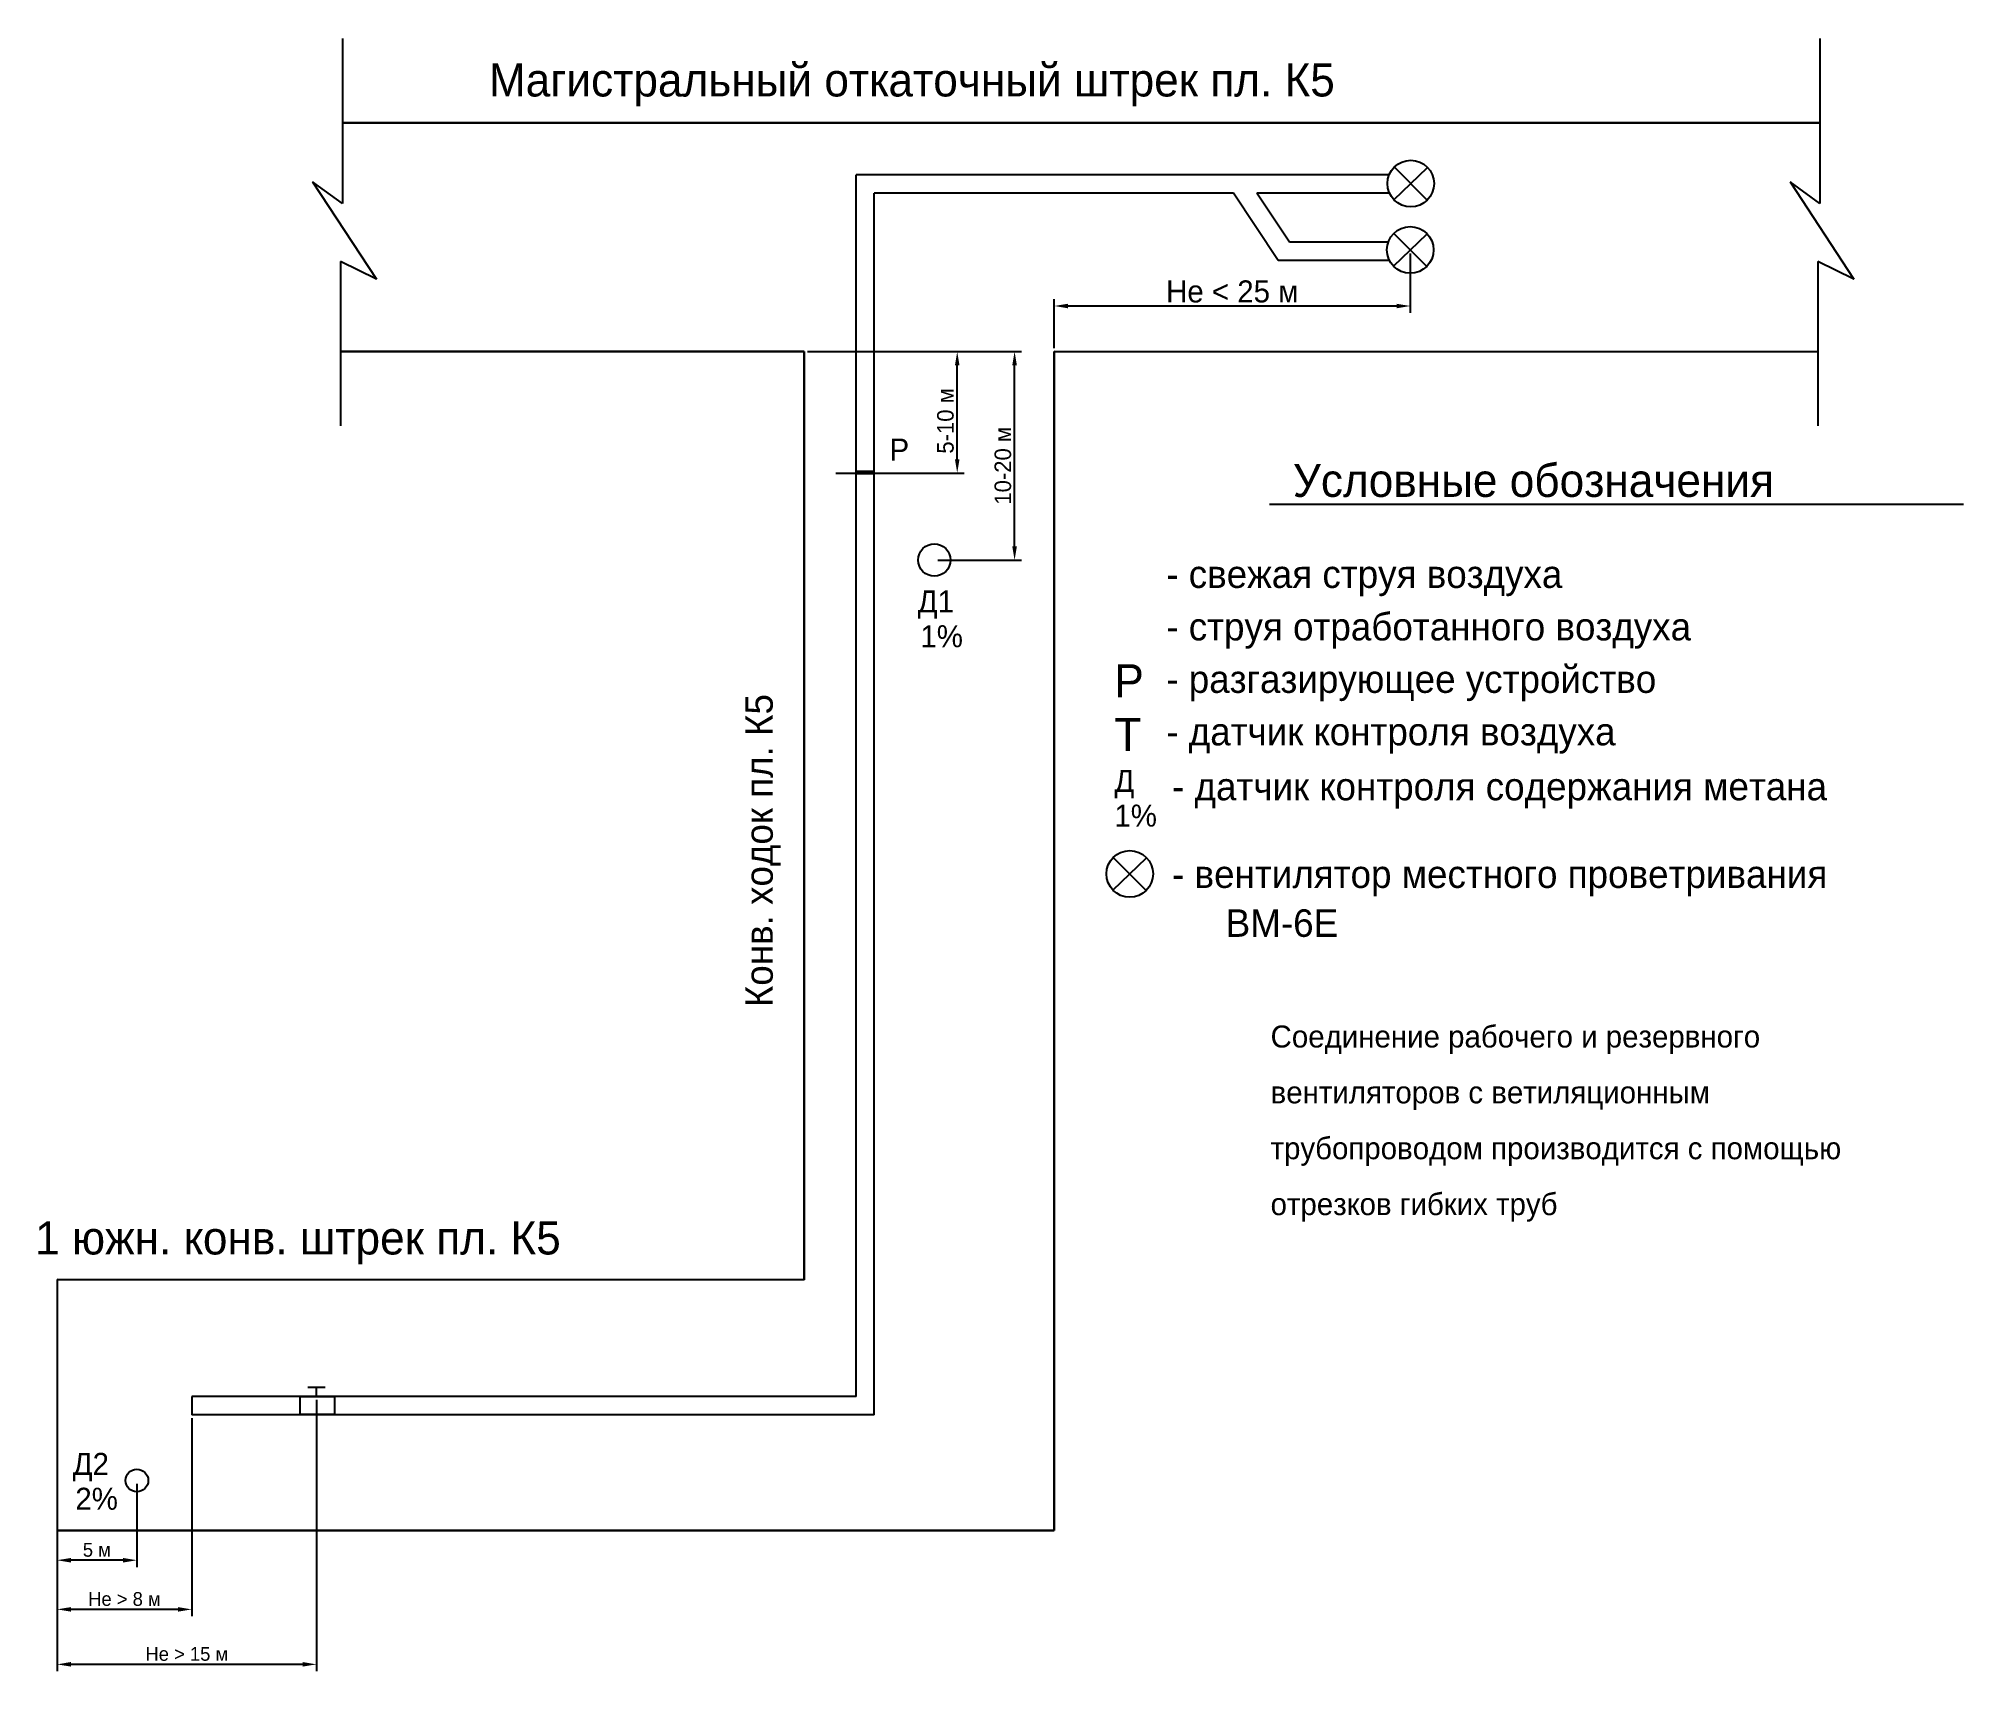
# Model space of a CAD drawing. Header units: millimetres. Extents: x 536 to 885, y -215 to 86.
import ezdxf

# ---------------------------------------------------------------- set-up
doc = ezdxf.new("R2010")
doc.units = ezdxf.units.MM
doc.dimstyles.new('ISO-25', dxfattribs={"dimtxt": 2.5, "dimasz": 2.5, "dimexe": 1.25, "dimexo": 0.625, "dimtad": 1, "dimtxsty": 'Standard', "dimcen": 2.5, "dimadec": 0, "dimazin": 0, "dimtfac": 1, "dimtmove": 0, "dimatfit": 3, "dimfxl": 0, "dimarcsym": 0})

# ---------------------------------------------------------------- blocks, each defined once
blk = doc.blocks.new('*D1')
at = {"color": 0, "lineweight": -2}
for p, q in [((675.33, 29.43), (703.78, 29.43)), ((702.53, 9.85), (702.53, 26.93)), ((680.5, 7.35), (703.78, 7.35))]:
    blk.add_line(p, q, dxfattribs=at)
at = {"color": 0}
for points in [[(702.11, 26.93), (702.94, 26.93), (702.53, 29.43)], [(702.11, 9.85), (702.94, 9.85), (702.53, 7.35)]]:
    blk.add_solid(points, dxfattribs=at)
at = {"layer": 'Defpoints', "color": 0}
for p in [(674.7, 29.43), (702.53, 29.43), (679.87, 7.35)]:
    blk.add_point(p, dxfattribs=at)
at = {"color": 0, "insert": (700.4, 16.83), "char_height": 3, "attachment_point": 5, "rotation": 90}
blk.add_mtext('5-10 м', dxfattribs=at)
blk = doc.blocks.new('*D2')
at = {"color": 0, "lineweight": -2}
for p, q in [((675.33, 29.43), (714.2, 29.43)), ((712.95, -5.95), (712.95, 26.93)), ((698.99, -8.45), (714.2, -8.45))]:
    blk.add_line(p, q, dxfattribs=at)
at = {"color": 0}
for points in [[(712.53, 26.93), (713.37, 26.93), (712.95, 29.43)], [(712.53, -5.95), (713.37, -5.95), (712.95, -8.45)]]:
    blk.add_solid(points, dxfattribs=at)
at = {"layer": 'Defpoints', "color": 0}
for p in [(674.7, 29.43), (712.95, 29.43), (698.36, -8.45)]:
    blk.add_point(p, dxfattribs=at)
at = {"color": 0, "insert": (710.83, 8.68), "char_height": 3, "attachment_point": 5, "rotation": 90}
blk.add_mtext('10-20 м', dxfattribs=at)
blk = doc.blocks.new('*D3')
at = {"color": 0, "lineweight": -2}
for p, q in [((784.83, 47.27), (784.83, 36.46)), ((720.16, 30.05), (720.16, 38.96)), ((782.33, 37.71), (722.66, 37.71))]:
    blk.add_line(p, q, dxfattribs=at)
at = {"color": 0}
for points in [[(722.66, 38.12), (722.66, 37.29), (720.16, 37.71)], [(782.33, 38.12), (782.33, 37.29), (784.83, 37.71)]]:
    blk.add_solid(points, dxfattribs=at)
at = {"layer": 'Defpoints', "color": 0}
for p in [(784.83, 47.9), (720.16, 37.71), (720.16, 29.42)]:
    blk.add_point(p, dxfattribs=at)
at = {"color": 0, "insert": (752.49, 40.33), "char_height": 4, "attachment_point": 5}
blk.add_mtext('Не < 25 м', dxfattribs=at)
blk = doc.blocks.new('*D4')
at = {"color": 0, "lineweight": -2}
for p, q in [((586.13, -161.05), (586.13, -210.34)), ((539.02, -186.56), (539.02, -210.34)), ((583.63, -209.09), (541.52, -209.09))]:
    blk.add_line(p, q, dxfattribs=at)
at = {"color": 0}
for points in [[(541.52, -208.67), (541.52, -209.5), (539.02, -209.09)], [(583.63, -208.67), (583.63, -209.5), (586.13, -209.09)]]:
    blk.add_solid(points, dxfattribs=at)
at = {"layer": 'Defpoints', "color": 0}
for p in [(586.13, -160.43), (539.02, -185.94), (539.02, -209.09)]:
    blk.add_point(p, dxfattribs=at)
at = {"color": 0, "insert": (562.57, -207.21), "char_height": 2.5, "attachment_point": 5}
blk.add_mtext('Не > 15 м', dxfattribs=at)
blk = doc.blocks.new('*D5')
at = {"color": 0, "lineweight": -2}
for p, q in [((539.02, -139.82), (539.02, -200.35)), ((563.47, -164.37), (563.47, -200.35)), ((560.97, -199.1), (541.52, -199.1))]:
    blk.add_line(p, q, dxfattribs=at)
at = {"color": 0}
for points in [[(541.52, -198.69), (541.52, -199.52), (539.02, -199.1)], [(560.97, -198.69), (560.97, -199.52), (563.47, -199.1)]]:
    blk.add_solid(points, dxfattribs=at)
at = {"layer": 'Defpoints', "color": 0}
for p in [(539.02, -139.19), (563.47, -163.75), (539.02, -199.1)]:
    blk.add_point(p, dxfattribs=at)
at = {"color": 0, "insert": (551.24, -197.23), "char_height": 2.5, "attachment_point": 5}
blk.add_mtext('Не > 8 м', dxfattribs=at)
blk = doc.blocks.new('*D6')
at = {"color": 0, "lineweight": -2}
for p, q in [((553.5, -176.31), (553.5, -191.42)), ((539.02, -185.68), (539.02, -191.42)), ((551, -190.17), (541.52, -190.17))]:
    blk.add_line(p, q, dxfattribs=at)
at = {"color": 0}
for points in [[(541.52, -189.76), (541.52, -190.59), (539.02, -190.17)], [(551, -189.76), (551, -190.59), (553.5, -190.17)]]:
    blk.add_solid(points, dxfattribs=at)
at = {"layer": 'Defpoints', "color": 0}
for p in [(553.5, -175.69), (539.02, -185.06), (539.02, -190.17)]:
    blk.add_point(p, dxfattribs=at)
at = {"color": 0, "insert": (546.23, -188.3), "char_height": 2.5, "attachment_point": 5}
blk.add_mtext('5 м', dxfattribs=at)

msp = doc.modelspace()

# ---------------------------------------------------------------- hatches: boundary and pattern name
msp.add_hatch(color=256).paths.add_polyline_path([(684.184, 7.729), (684.184, 7.285), (687.468, 7.285), (687.468, 7.729)])

# ---------------------------------------------------------------- linework, layer by layer
for p, q in [((590.864, 86.315), (590.864, 56.309)), ((859.249, 86.315), (859.249, 56.309)), ((787.902, 56.945), (781.938, 62.957)), ((590.864, 56.309), (585.437, 60.286)), ((585.437, 60.286), (597.015, 42.572)), ((684.184, -160.421), (684.184, 61.522)), ((780.989, 61.522), (684.184, 61.522)), ((781.862, 57.023), (787.978, 62.879)), ((853.821, 60.286), (865.399, 42.572)), ((859.249, 56.309), (853.821, 60.286)), ((687.468, -163.748), (687.468, 58.196)), ((752.701, 58.196), (687.468, 58.196)), ((760.819, 45.999), (752.701, 58.196)), ((781.067, 58.196), (756.983, 58.196)), ((762.887, 49.326), (756.983, 58.196)), ((780.846, 49.326), (762.887, 49.326)), ((781.774, 44.969), (787.89, 50.825)), ((787.814, 44.892), (781.85, 50.903)), ((590.503, 45.825), (590.503, 15.913)), ((597.015, 42.572), (590.503, 45.825)), ((781.047, 45.999), (760.819, 45.999)), ((865.399, 42.572), (858.887, 45.825)), ((858.887, 45.825), (858.887, 15.913)), ((684.184, 7.729), (687.468, 7.729)), ((684.184, 7.285), (687.468, 7.285)), ((759.264, 1.7), (885.325, 1.7)), ((730.802, -68.402), (736.918, -62.546)), ((736.842, -68.48), (730.878, -62.468)), ((539.02, -139.193), (539.02, -184.763)), ((684.184, -160.421), (563.469, -160.421)), ((563.469, -160.421), (563.469, -163.748)), ((587.692, -158.809), (584.547, -158.809)), ((586.125, -160.451), (586.125, -158.809)), ((687.468, -163.748), (563.469, -163.748)), ((720.157, -184.763), (708.351, -184.763)), ((720.157, -184.763), (710.433, -184.763)), ((720.157, -184.763), (710.433, -184.763))]:
    msp.add_line(p, q)
at = {"lineweight": 30}
for p, q in [((674.702, 70.997), (590.864, 70.997)), ((859.249, 70.997), (673.211, 70.997)), ((851.321, 70.997), (842.925, 70.997)), ((674.702, 29.434), (590.503, 29.451)), ((645.953, 29.44), (674.702, 29.44)), ((674.702, -139.21), (674.702, 29.434)), ((720.157, -184.763), (720.157, 29.424)), ((720.157, -184.763), (720.157, 29.424)), ((858.887, 29.395), (720.157, 29.424)), ((674.702, -139.21), (539.02, -139.193)), ((539.02, -184.763), (720.157, -184.763))]:
    msp.add_line(p, q, dxfattribs=at)
msp.add_lwpolyline([(589.406, -160.426), (589.406, -163.711), (583.14, -163.711), (583.14, -160.426)], close=True)
msp.add_lwpolyline([(589.406, -160.426), (589.406, -163.711), (583.14, -163.711), (583.14, -160.426)], close=True)
for centre, radius in [((784.92, 59.951), 4.234), ((784.832, 47.897), 4.234), ((698.362, -8.445), 2.934), ((733.86, -65.474), 4.234), ((553.505, -175.686), 2.067)]:
    msp.add_circle(centre, radius)

# ---------------------------------------------------------------- texts
for s, height, p in [('Магистральный откаточный штрек пл. К5', 6, (617.458, 75.78)), ('Р', 4, (690.231, 9.615)), ('Условные обозначения', 6, (763.491, 3.026)), ('- свежая струя воздуха', 5, (740.502, -13.517)), ('Д1', 4, (695.342, -17.956)), ('1%', 4, (695.834, -24.291)), ('- струя отработанного воздуха', 5, (740.502, -23.051)), ('Р', 6, (731.077, -33.382)), ('- разгазирующее устройство', 5, (740.502, -32.585)), ('Т', 6, (731.077, -43.131)), ('- датчик контроля воздуха', 5, (740.502, -42.119)), ('Д', 4, (731.077, -50.589)), ('- датчик контроля содержания метана', 5, (741.554, -52.1)), ('1%', 4, (731.077, -56.878)), ('- вентилятор местного проветривания', 5, (741.554, -68.024)), ('ВМ-6Е', 5, (751.294, -76.909)), ('Соединение рабочего и резервного', 4, (759.45, -97.017)), ('вентиляторов с ветиляционным', 4, (759.45, -107.166)), ('трубопроводом производится с помощью', 4, (759.45, -117.316)), ('отрезков гибких труб', 4, (759.45, -127.465)), ('1 южн. конв. штрек пл. К5', 6, (535.024, -134.621)), ('Д2', 4, (541.839, -174.67)), ('2%', 4, (542.331, -181.005))]:
    msp.add_text(s, height=height).set_placement(p)
msp.add_text('Конв. ходок пл. К5', height=5, rotation=90).set_placement((669.023, -89.684))

# ---------------------------------------------------------------- dimensions: what is measured, and where the dimension line sits
dim = msp.add_linear_dim(base=(720.157, 37.707), p1=(784.832, 47.897), p2=(720.157, 29.424), text='Не < 25 м', dimstyle='ISO-25', override={"dimtxt": 4})
dim.commit()
dim.dimension.update_dxf_attribs({"geometry": '*D3', "text_midpoint": (752.494, 40.332)})
for base, p1, text, picture, middle in [((702.528, 29.434), (679.874, 7.35), '5-10 м', '*D1', (702.528, 16.834)), ((712.95, 29.434), (698.362, -8.445), '10-20 м', '*D2', (712.95, 8.684))]:
    dim = msp.add_linear_dim(base=base, p1=p1, p2=(674.702, 29.434), angle=270, text=text, dimstyle='ISO-25', override={"dimtxt": 3})
    dim.commit()
    dim.dimension.update_dxf_attribs({"geometry": picture, "text_midpoint": middle, "dimtype": 160})
for base, p1, p2, text, picture, middle in [((539.02, -199.104), (563.469, -163.748), (539.02, -139.193), 'Не > 8 м', '*D5', (551.244, -199.104)), ((539.02, -209.087), (586.125, -160.426), (539.02, -185.938), 'Не > 15 м', '*D4', (562.573, -209.087)), ((539.02, -190.175), (553.505, -175.686), (539.02, -185.059), '5 м', '*D6', (546.228, -190.175))]:
    dim = msp.add_linear_dim(base=base, p1=p1, p2=p2, text=text, dimstyle='ISO-25')
    dim.commit()
    dim.dimension.update_dxf_attribs({"geometry": picture, "text_midpoint": middle, "dimtype": 160})

doc.saveas('drawing.dxf')
